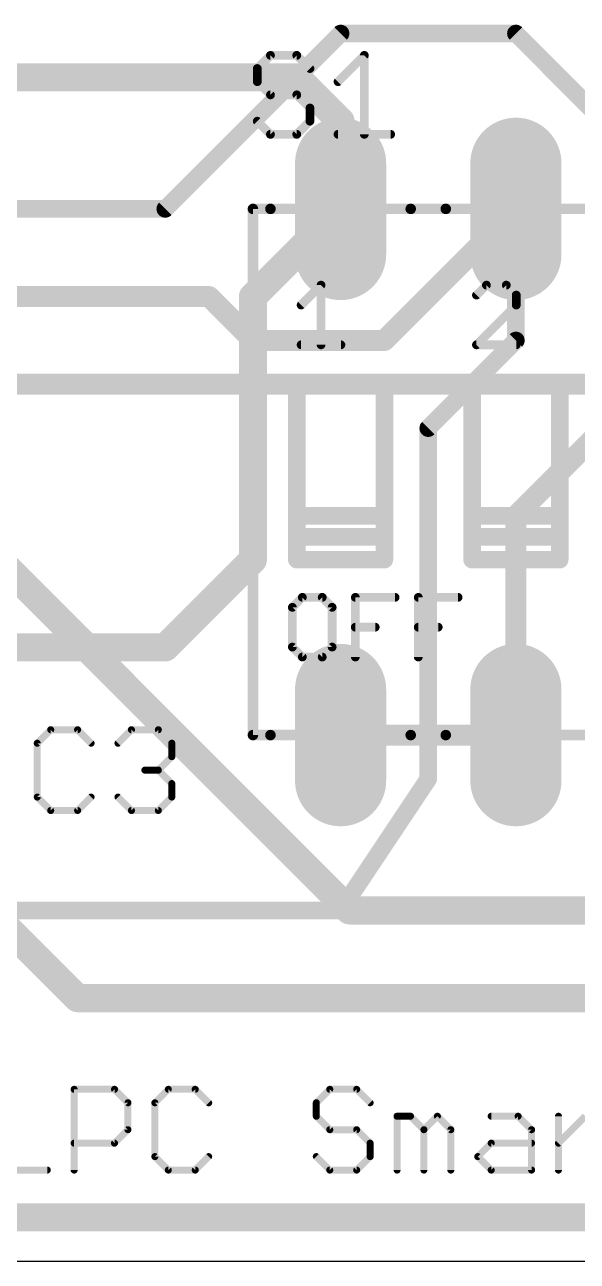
# Model space of a CAD drawing. Extents: x 0 to 100, y 0 to 50.
# Drawn here: x 27.17 to 35.18, y 0 to 17.91 of the extents above; entities that cross this region are included whole.
import ezdxf

# ---------------------------------------------------------------- set-up
doc = ezdxf.new("R2010")
doc.units = 0
for name, color, linetype in [('1', 22, 'CONTINUOUS'), ('16', 175, 'CONTINUOUS'), ('17', 82, 'CONTINUOUS'), ('20', 7, 'CONTINUOUS'), ('21', 253, 'CONTINUOUS'), ('25', 253, 'CONTINUOUS'), ('51', 253, 'CONTINUOUS')]:
    doc.layers.add(name, color=color, linetype=linetype)

# ---------------------------------------------------------------- blocks, each defined once
blk = doc.blocks.new('LONGP100')
at = {"const_width": 1}
blk.add_lwpolyline([(-0.5, 0), (0.5, 0)], dxfattribs=at)
at = {"const_width": 0.5}
for points in [[(-0.5, 0.25, 1), (-0.5, -0.25)], [(0.5, -0.25, 1), (0.5, 0.25)]]:
    blk.add_lwpolyline(points, format="xyb", dxfattribs=at)

msp = doc.modelspace()

# ---------------------------------------------------------------- linework, layer by layer
at = {"layer": '1'}
for points, const_width in [([(29.21, 15.24), (31.75, 17.78)], 0.254), ([(31.75, 17.78), (34.29, 17.78)], 0.254), ([(34.29, 17.78), (36.83, 15.24)], 0.254), ([(15.24, 15.24), (29.21, 15.24)], 0.254), ([(34.29, 15.24), (32.385, 13.335)], 0.3048), ([(22.86, 13.97), (29.845, 13.97)], 0.3048), ([(29.845, 13.97), (30.48, 13.335)], 0.3048), ([(30.48, 13.335), (32.385, 13.335)], 0.3048), ([(35.56, 12.7), (16.51, 12.7)], 0.3048), ([(31.88, 5.08), (26.035, 10.925)], 0.4064), ([(34.29, 7.62), (31.75, 7.62)], 0.3048), ([(26.035, 5.715), (27.94, 3.81)], 0.4064), ([(40.64, 5.08), (31.88, 5.08)], 0.4064), ([(27.94, 3.81), (67.31, 3.81)], 0.4064)]:
    msp.add_lwpolyline(points, dxfattribs=dict(at, const_width=const_width))
for points, const_width in [([(31.75, 17.8435, 1), (31.75, 17.7165)], 0.127), ([(34.29, 17.7165, 1), (34.29, 17.8435)], 0.127), ([(31.7949, 17.7351, 1), (31.7051, 17.8249)], 0.127), ([(34.3349, 17.8249, 1), (34.2451, 17.7351)], 0.127), ([(29.1651, 15.2849, 1), (29.2549, 15.1951)], 0.127), ([(29.21, 15.1765, 1), (29.21, 15.3035)], 0.127), ([(34.3439, 15.1861, 1), (34.2361, 15.2939)], 0.1524), ([(29.8989, 14.0239, 1), (29.7911, 13.9161)], 0.1524), ([(29.845, 13.8938, 1), (29.845, 14.0462)], 0.1524), ([(30.48, 13.4112, 1), (30.48, 13.2588)], 0.1524), ([(30.4261, 13.2811, 1), (30.5339, 13.3889)], 0.1524), ([(32.3311, 13.3889, 1), (32.4389, 13.2811)], 0.1524), ([(32.385, 13.2588, 1), (32.385, 13.4112)], 0.1524), ([(31.75, 7.6962, 1), (31.75, 7.5438)], 0.1524), ([(34.29, 7.5438, 1), (34.29, 7.6962)], 0.1524), ([(31.88, 5.1816, 1), (31.88, 4.9784)], 0.2032), ([(31.8082, 5.0082, 1), (31.9518, 5.1518)], 0.2032), ([(27.94, 3.9116, 1), (27.94, 3.7084)], 0.2032), ([(27.8682, 3.7382, 1), (28.0118, 3.8818)], 0.2032)]:
    msp.add_lwpolyline(points, format="xyb", dxfattribs=dict(at, const_width=const_width))
at = {"layer": '16'}
for points, const_width in [([(26.035, 17.145), (31.115, 17.145)], 0.4064), ([(31.115, 17.145), (31.75, 16.51)], 0.4064), ([(31.75, 16.51), (31.75, 15.24)], 0.4064), ([(31.75, 15.24), (30.48, 13.97)], 0.4064), ([(34.29, 13.335), (34.29, 15.24)], 0.254), ([(30.48, 13.97), (30.48, 10.16)], 0.4064), ([(33.02, 12.065), (34.29, 13.335)], 0.254), ([(36.195, 12.7), (34.29, 10.795)], 0.3048), ([(33.02, 6.985), (33.02, 12.065)], 0.254), ([(34.29, 10.795), (34.29, 7.62)], 0.3048), ([(30.48, 10.16), (29.21, 8.89)], 0.4064), ([(29.21, 8.89), (22.86, 8.89)], 0.4064), ([(31.75, 5.08), (33.02, 6.985)], 0.254), ([(31.75, 5.08), (11.43, 5.08)], 0.254), ([(78.105, 0.635), (0.635, 0.635)], 0.4064)]:
    msp.add_lwpolyline(points, dxfattribs=dict(at, const_width=const_width))
for points, const_width in [([(31.1868, 17.2168, 1), (31.0432, 17.0732)], 0.2032), ([(31.115, 17.0434, 1), (31.115, 17.2466)], 0.2032), ([(31.8516, 16.51, 1), (31.6484, 16.51)], 0.2032), ([(31.6782, 16.4382, 1), (31.8218, 16.5818)], 0.2032), ([(31.8218, 15.1682, 1), (31.6782, 15.3118)], 0.2032), ([(31.6484, 15.24, 1), (31.8516, 15.24)], 0.2032), ([(34.3535, 15.24, 1), (34.2265, 15.24)], 0.127), ([(30.5816, 13.97, 1), (30.3784, 13.97)], 0.2032), ([(30.4082, 14.0418, 1), (30.5518, 13.8982)], 0.2032), ([(34.3349, 13.2901, 1), (34.2451, 13.3799)], 0.127), ([(34.2265, 13.335, 1), (34.3535, 13.335)], 0.127), ([(33.0835, 12.065, 1), (32.9565, 12.065)], 0.127), ([(32.9751, 12.1099, 1), (33.0649, 12.0201)], 0.127), ([(34.3662, 10.795, 1), (34.2138, 10.795)], 0.1524), ([(34.2361, 10.8489, 1), (34.3439, 10.7411)], 0.1524), ([(30.3784, 10.16, 1), (30.5816, 10.16)], 0.2032), ([(30.5518, 10.0882, 1), (30.4082, 10.2318)], 0.2032), ([(29.1382, 8.9618, 1), (29.2818, 8.8182)], 0.2032), ([(29.21, 8.7884, 1), (29.21, 8.9916)], 0.2032), ([(34.2138, 7.62, 1), (34.3662, 7.62)], 0.1524), ([(32.9565, 6.985, 1), (33.0835, 6.985)], 0.127), ([(33.0728, 6.9498, 1), (32.9672, 7.0202)], 0.127), ([(31.75, 5.0165, 1), (31.75, 5.1435)], 0.127), ([(31.6972, 5.1152, 1), (31.8028, 5.0448)], 0.127)]:
    msp.add_lwpolyline(points, format="xyb", dxfattribs=dict(at, const_width=const_width))
at = {"layer": '20'}
msp.add_line((0, 0), (100, 0), dxfattribs=at)
at = {"layer": '21'}
for points, const_width in [([(30.734, 15.24), (30.48, 15.24)], 0.1524), ([(30.48, 7.62), (30.48, 15.24)], 0.1524), ([(32.766, 15.24), (33.274, 15.24)], 0.1524), ([(31.1785, 13.8477), (31.4666, 14.1358)], 0.127), ([(31.4666, 14.1358), (31.4666, 13.2715)], 0.127), ([(33.8626, 14.1358), (33.7185, 13.9918)], 0.127), ([(34.1507, 14.1358), (33.8626, 14.1358)], 0.127), ([(34.2947, 13.9918), (34.1507, 14.1358)], 0.127), ([(34.2947, 13.8477), (34.2947, 13.9918)], 0.127), ([(33.7185, 13.2715), (34.2947, 13.8477)], 0.127), ([(31.1785, 13.2715), (31.7547, 13.2715)], 0.127), ([(34.2947, 13.2715), (33.7185, 13.2715)], 0.127), ([(32.385, 12.7), (31.115, 12.7)], 0.254), ([(31.115, 12.7), (31.115, 10.795)], 0.254), ([(32.385, 10.795), (32.385, 12.7)], 0.254), ([(34.925, 12.7), (33.655, 12.7)], 0.254), ([(33.655, 12.7), (33.655, 10.795)], 0.254), ([(34.925, 10.795), (34.925, 12.7)], 0.254), ([(31.115, 10.795), (32.385, 10.795)], 0.254), ([(31.115, 10.795), (31.115, 10.4902)], 0.254), ([(32.385, 10.4902), (32.385, 10.795)], 0.254), ([(33.655, 10.795), (34.925, 10.795)], 0.254), ([(33.655, 10.795), (33.655, 10.4902)], 0.254), ([(34.925, 10.4902), (34.925, 10.795)], 0.254), ([(31.115, 10.4902), (32.385, 10.4902)], 0.254), ([(31.115, 10.4902), (31.115, 10.16)], 0.254), ([(32.385, 10.16), (32.385, 10.4902)], 0.254), ([(33.655, 10.4902), (34.925, 10.4902)], 0.254), ([(33.655, 10.4902), (33.655, 10.16)], 0.254), ([(34.925, 10.16), (34.925, 10.4902)], 0.254), ([(31.115, 10.16), (32.385, 10.16)], 0.254), ([(33.655, 10.16), (34.925, 10.16)], 0.254), ([(31.1956, 9.6146), (31.0515, 9.4706)], 0.127), ([(31.4837, 9.6146), (31.1956, 9.6146)], 0.127), ([(31.6277, 9.4706), (31.4837, 9.6146)], 0.127), ([(31.9636, 8.7503), (31.9636, 9.6146)], 0.127), ([(31.9636, 9.6146), (32.5399, 9.6146)], 0.127), ([(32.8758, 8.7503), (32.8758, 9.6146)], 0.127), ([(32.8758, 9.6146), (33.452, 9.6146)], 0.127), ([(31.0515, 9.4706), (31.0515, 8.8944)], 0.127), ([(31.6277, 8.8944), (31.6277, 9.4706)], 0.127), ([(31.9636, 9.1825), (32.2517, 9.1825)], 0.127), ([(32.8758, 9.1825), (33.1639, 9.1825)], 0.127), ([(31.0515, 8.8944), (31.1956, 8.7503)], 0.127), ([(31.4837, 8.7503), (31.6277, 8.8944)], 0.127), ([(31.1956, 8.7503), (31.4837, 8.7503)], 0.127), ([(30.734, 7.62), (30.48, 7.62)], 0.1524), ([(32.766, 7.62), (33.274, 7.62)], 0.1524)]:
    msp.add_lwpolyline(points, dxfattribs=dict(at, const_width=const_width))
for points, const_width in [([(30.48, 15.2781, 1), (30.48, 15.2019)], 0.0762), ([(30.5181, 15.24, 1), (30.4419, 15.24)], 0.0762), ([(30.734, 15.2019, 1), (30.734, 15.2781)], 0.0762), ([(32.766, 15.2781, 1), (32.766, 15.2019)], 0.0762), ([(33.274, 15.2019, 1), (33.274, 15.2781)], 0.0762), ([(31.4984, 14.1358, 1), (31.4349, 14.1358)], 0.0635), ([(31.4891, 14.1134, 1), (31.4442, 14.1583)], 0.0635), ([(33.8626, 14.1676, 1), (33.8626, 14.1041)], 0.0635), ([(33.885, 14.1134, 1), (33.8401, 14.1583)], 0.0635), ([(34.1731, 14.1583, 1), (34.1282, 14.1134)], 0.0635), ([(34.1507, 14.1041, 1), (34.1507, 14.1676)], 0.0635), ([(33.696, 14.0142, 1), (33.741, 13.9693)], 0.0635), ([(34.3265, 13.9918, 1), (34.263, 13.9918)], 0.0635), ([(34.2723, 13.9693, 1), (34.3172, 14.0142)], 0.0635), ([(31.156, 13.8702, 1), (31.201, 13.8253)], 0.0635), ([(34.263, 13.8477, 1), (34.3265, 13.8477)], 0.0635), ([(34.3172, 13.8253, 1), (34.2723, 13.8702)], 0.0635), ([(31.1785, 13.3033, 1), (31.1785, 13.2398)], 0.0635), ([(31.4349, 13.2715, 1), (31.4984, 13.2715)], 0.0635), ([(31.7547, 13.2398, 1), (31.7547, 13.3033)], 0.0635), ([(33.696, 13.294, 1), (33.741, 13.249)], 0.0635), ([(33.7185, 13.3033, 1), (33.7185, 13.2398)], 0.0635), ([(34.2947, 13.2398, 1), (34.2947, 13.3033)], 0.0635), ([(31.115, 12.7635, 1), (31.115, 12.6365)], 0.127), ([(31.1785, 12.7, 1), (31.0515, 12.7)], 0.127), ([(32.4485, 12.7, 1), (32.3215, 12.7)], 0.127), ([(32.385, 12.6365, 1), (32.385, 12.7635)], 0.127), ([(33.655, 12.7635, 1), (33.655, 12.6365)], 0.127), ([(33.7185, 12.7, 1), (33.5915, 12.7)], 0.127), ([(34.9885, 12.7, 1), (34.8615, 12.7)], 0.127), ([(34.925, 12.6365, 1), (34.925, 12.7635)], 0.127), ([(31.115, 10.8585, 1), (31.115, 10.7315)], 0.127), ([(31.1785, 10.795, 1), (31.0515, 10.795)], 0.127), ([(31.0515, 10.795, 1), (31.1785, 10.795)], 0.127), ([(32.4485, 10.795, 1), (32.3215, 10.795)], 0.127), ([(32.3215, 10.795, 1), (32.4485, 10.795)], 0.127), ([(32.385, 10.7315, 1), (32.385, 10.8585)], 0.127), ([(33.655, 10.8585, 1), (33.655, 10.7315)], 0.127), ([(33.7185, 10.795, 1), (33.5915, 10.795)], 0.127), ([(33.5915, 10.795, 1), (33.7185, 10.795)], 0.127), ([(34.9885, 10.795, 1), (34.8615, 10.795)], 0.127), ([(34.8615, 10.795, 1), (34.9885, 10.795)], 0.127), ([(34.925, 10.7315, 1), (34.925, 10.8585)], 0.127), ([(31.115, 10.5537, 1), (31.115, 10.4267)], 0.127), ([(31.1785, 10.4902, 1), (31.0515, 10.4902)], 0.127), ([(32.4485, 10.4902, 1), (32.3215, 10.4902)], 0.127), ([(32.385, 10.4267, 1), (32.385, 10.5537)], 0.127), ([(33.655, 10.5537, 1), (33.655, 10.4267)], 0.127), ([(33.7185, 10.4902, 1), (33.5915, 10.4902)], 0.127), ([(34.9885, 10.4902, 1), (34.8615, 10.4902)], 0.127), ([(34.925, 10.4267, 1), (34.925, 10.5537)], 0.127), ([(31.0515, 10.4902, 1), (31.1785, 10.4902)], 0.127), ([(32.3215, 10.4902, 1), (32.4485, 10.4902)], 0.127), ([(33.5915, 10.4902, 1), (33.7185, 10.4902)], 0.127), ([(34.8615, 10.4902, 1), (34.9885, 10.4902)], 0.127), ([(31.115, 10.2235, 1), (31.115, 10.0965)], 0.127), ([(31.0515, 10.16, 1), (31.1785, 10.16)], 0.127), ([(32.3215, 10.16, 1), (32.4485, 10.16)], 0.127), ([(32.385, 10.0965, 1), (32.385, 10.2235)], 0.127), ([(33.655, 10.2235, 1), (33.655, 10.0965)], 0.127), ([(33.5915, 10.16, 1), (33.7185, 10.16)], 0.127), ([(34.8615, 10.16, 1), (34.9885, 10.16)], 0.127), ([(34.925, 10.0965, 1), (34.925, 10.2235)], 0.127), ([(31.1956, 9.6464, 1), (31.1956, 9.5829)], 0.0635), ([(31.218, 9.5922, 1), (31.1731, 9.6371)], 0.0635), ([(31.5061, 9.6371, 1), (31.4612, 9.5922)], 0.0635), ([(31.4837, 9.5829, 1), (31.4837, 9.6464)], 0.0635), ([(31.9636, 9.6464, 1), (31.9636, 9.5829)], 0.0635), ([(31.9954, 9.6146, 1), (31.9319, 9.6146)], 0.0635), ([(32.5399, 9.5829, 1), (32.5399, 9.6464)], 0.0635), ([(32.9075, 9.6146, 1), (32.844, 9.6146)], 0.0635), ([(32.8758, 9.6464, 1), (32.8758, 9.5829)], 0.0635), ([(33.452, 9.5829, 1), (33.452, 9.6464)], 0.0635), ([(31.029, 9.493, 1), (31.074, 9.4481)], 0.0635), ([(31.0832, 9.4706, 1), (31.0198, 9.4706)], 0.0635), ([(31.6595, 9.4706, 1), (31.596, 9.4706)], 0.0635), ([(31.6053, 9.4481, 1), (31.6502, 9.493)], 0.0635), ([(31.9636, 9.2142, 1), (31.9636, 9.1507)], 0.0635), ([(32.2517, 9.1507, 1), (32.2517, 9.2142)], 0.0635), ([(32.8758, 9.2142, 1), (32.8758, 9.1507)], 0.0635), ([(33.1639, 9.1507, 1), (33.1639, 9.2142)], 0.0635), ([(31.074, 8.9168, 1), (31.029, 8.8719)], 0.0635), ([(31.6502, 8.8719, 1), (31.6053, 8.9168)], 0.0635), ([(31.0198, 8.8944, 1), (31.0832, 8.8944)], 0.0635), ([(31.1956, 8.7821, 1), (31.1956, 8.7186)], 0.0635), ([(31.1731, 8.7278, 1), (31.218, 8.7728)], 0.0635), ([(31.4612, 8.7728, 1), (31.5061, 8.7278)], 0.0635), ([(31.4837, 8.7186, 1), (31.4837, 8.7821)], 0.0635), ([(31.596, 8.8944, 1), (31.6595, 8.8944)], 0.0635), ([(31.9319, 8.7503, 1), (31.9954, 8.7503)], 0.0635), ([(32.844, 8.7503, 1), (32.9075, 8.7503)], 0.0635), ([(30.48, 7.6581, 1), (30.48, 7.5819)], 0.0762), ([(30.4419, 7.62, 1), (30.5181, 7.62)], 0.0762), ([(30.734, 7.5819, 1), (30.734, 7.6581)], 0.0762), ([(32.766, 7.6581, 1), (32.766, 7.5819)], 0.0762), ([(33.274, 7.5819, 1), (33.274, 7.6581)], 0.0762)]:
    msp.add_lwpolyline(points, format="xyb", dxfattribs=dict(at, const_width=const_width))
at = {"layer": '25'}
for points, const_width in [([(30.7342, 17.4635), (30.5435, 17.2728)], 0.127), ([(31.1155, 17.4635), (30.7342, 17.4635)], 0.127), ([(31.3062, 17.2728), (31.1155, 17.4635)], 0.127), ([(31.7129, 17.0822), (32.0942, 17.4635)], 0.127), ([(32.0942, 17.4635), (32.0942, 16.3195)], 0.127), ([(30.5435, 17.2728), (30.5435, 17.0822)], 0.127), ([(30.5435, 17.0822), (30.7342, 16.8915)], 0.127), ([(30.7342, 16.8915), (31.1155, 16.8915)], 0.127), ([(31.1155, 16.8915), (31.3062, 16.7008)], 0.127), ([(31.3062, 16.7008), (31.3062, 16.5102)], 0.127), ([(30.7342, 16.3195), (30.5435, 16.5102)], 0.127), ([(31.3062, 16.5102), (31.1155, 16.3195)], 0.127), ([(31.1155, 16.3195), (30.7342, 16.3195)], 0.127), ([(31.7129, 16.3195), (32.4755, 16.3195)], 0.127), ([(27.5507, 7.6972), (27.3558, 7.5023)], 0.1016), ([(27.9405, 7.6972), (27.5507, 7.6972)], 0.1016), ([(28.1354, 7.5023), (27.9405, 7.6972)], 0.1016), ([(28.5252, 7.5023), (28.7201, 7.6972)], 0.1016), ([(28.7201, 7.6972), (29.1099, 7.6972)], 0.1016), ([(29.1099, 7.6972), (29.3048, 7.5023)], 0.1016), ([(27.3558, 7.5023), (27.3558, 6.7227)], 0.1016), ([(29.3048, 7.5023), (29.3048, 7.3074)], 0.1016), ([(29.3048, 7.3074), (29.1099, 7.1125)], 0.1016), ([(29.1099, 7.1125), (28.915, 7.1125)], 0.1016), ([(29.1099, 7.1125), (29.3048, 6.9176)], 0.1016), ([(29.3048, 6.9176), (29.3048, 6.7227)], 0.1016), ([(27.3558, 6.7227), (27.5507, 6.5278)], 0.1016), ([(27.9405, 6.5278), (28.1354, 6.7227)], 0.1016), ([(28.7201, 6.5278), (28.5252, 6.7227)], 0.1016), ([(29.3048, 6.7227), (29.1099, 6.5278)], 0.1016), ([(27.5507, 6.5278), (27.9405, 6.5278)], 0.1016), ([(29.1099, 6.5278), (28.7201, 6.5278)], 0.1016), ([(27.8902, 1.3208), (27.8902, 2.4902)], 0.1016), ([(27.8902, 2.4902), (28.4749, 2.4902)], 0.1016), ([(28.4749, 2.4902), (28.6698, 2.2953)], 0.1016), ([(29.2545, 2.4902), (29.0596, 2.2953)], 0.1016), ([(29.6443, 2.4902), (29.2545, 2.4902)], 0.1016), ([(29.8392, 2.2953), (29.6443, 2.4902)], 0.1016), ([(31.5933, 2.4902), (31.3984, 2.2953)], 0.1016), ([(31.9831, 2.4902), (31.5933, 2.4902)], 0.1016), ([(32.178, 2.2953), (31.9831, 2.4902)], 0.1016), ([(28.6698, 2.2953), (28.6698, 1.9055)], 0.1016), ([(29.0596, 2.2953), (29.0596, 1.5157)], 0.1016), ([(31.3984, 2.2953), (31.3984, 2.1004)], 0.1016), ([(31.3984, 2.1004), (31.5933, 1.9055)], 0.1016), ([(32.5678, 1.3208), (32.5678, 2.1004)], 0.1016), ([(32.5678, 2.1004), (32.7627, 2.1004)], 0.1016), ([(32.7627, 2.1004), (32.9576, 1.9055)], 0.1016), ([(32.9576, 1.9055), (33.1525, 2.1004)], 0.1016), ([(33.1525, 2.1004), (33.3474, 1.9055)], 0.1016), ([(33.9321, 2.1004), (34.3219, 2.1004)], 0.1016), ([(34.3219, 2.1004), (34.5168, 1.9055)], 0.1016), ([(34.9066, 1.3208), (34.9066, 2.1004)], 0.1016), ([(34.9066, 1.7106), (35.2964, 2.1004)], 0.1016), ([(28.6698, 1.9055), (28.4749, 1.7106)], 0.1016), ([(31.5933, 1.9055), (31.9831, 1.9055)], 0.1016), ([(31.9831, 1.9055), (32.178, 1.7106)], 0.1016), ([(32.9576, 1.9055), (32.9576, 1.3208)], 0.1016), ([(33.3474, 1.9055), (33.3474, 1.3208)], 0.1016), ([(34.5168, 1.9055), (34.5168, 1.3208)], 0.1016), ([(28.4749, 1.7106), (27.8902, 1.7106)], 0.1016), ([(32.178, 1.7106), (32.178, 1.5157)], 0.1016), ([(33.7372, 1.5157), (33.9321, 1.7106)], 0.1016), ([(33.9321, 1.7106), (34.5168, 1.7106)], 0.1016), ([(29.0596, 1.5157), (29.2545, 1.3208)], 0.1016), ([(29.6443, 1.3208), (29.8392, 1.5157)], 0.1016), ([(31.5933, 1.3208), (31.3984, 1.5157)], 0.1016), ([(32.178, 1.5157), (31.9831, 1.3208)], 0.1016), ([(33.9321, 1.3208), (33.7372, 1.5157)], 0.1016), ([(26.7208, 1.3208), (27.5004, 1.3208)], 0.1016), ([(29.2545, 1.3208), (29.6443, 1.3208)], 0.1016), ([(31.9831, 1.3208), (31.5933, 1.3208)], 0.1016), ([(34.5168, 1.3208), (33.9321, 1.3208)], 0.1016)]:
    msp.add_lwpolyline(points, dxfattribs=dict(at, const_width=const_width))
for points, const_width in [([(30.7342, 17.4952, 1), (30.7342, 17.4317)], 0.0635), ([(30.7566, 17.441, 1), (30.7117, 17.4859)], 0.0635), ([(31.1379, 17.4859, 1), (31.093, 17.441)], 0.0635), ([(31.1155, 17.4317, 1), (31.1155, 17.4952)], 0.0635), ([(32.126, 17.4635, 1), (32.0625, 17.4635)], 0.0635), ([(32.1167, 17.441, 1), (32.0718, 17.4859)], 0.0635), ([(30.521, 17.2953, 1), (30.566, 17.2504)], 0.0635), ([(30.5753, 17.2728, 1), (30.5118, 17.2728)], 0.0635), ([(31.2837, 17.2504, 1), (31.3286, 17.2953)], 0.0635), ([(30.566, 17.1046, 1), (30.521, 17.0597)], 0.0635), ([(30.5118, 17.0822, 1), (30.5753, 17.0822)], 0.0635), ([(31.6904, 17.1046, 1), (31.7353, 17.0597)], 0.0635), ([(30.7342, 16.9232, 1), (30.7342, 16.8597)], 0.0635), ([(30.7117, 16.869, 1), (30.7566, 16.9139)], 0.0635), ([(31.1379, 16.9139, 1), (31.093, 16.869)], 0.0635), ([(31.1155, 16.8597, 1), (31.1155, 16.9232)], 0.0635), ([(31.3379, 16.7008, 1), (31.2744, 16.7008)], 0.0635), ([(31.2837, 16.6784, 1), (31.3286, 16.7233)], 0.0635), ([(30.566, 16.5326, 1), (30.521, 16.4877)], 0.0635), ([(31.2744, 16.5102, 1), (31.3379, 16.5102)], 0.0635), ([(31.3286, 16.4877, 1), (31.2837, 16.5326)], 0.0635), ([(30.7342, 16.3513, 1), (30.7342, 16.2878)], 0.0635), ([(30.7117, 16.297, 1), (30.7566, 16.342)], 0.0635), ([(31.093, 16.342, 1), (31.1379, 16.297)], 0.0635), ([(31.1155, 16.2878, 1), (31.1155, 16.3513)], 0.0635), ([(31.7129, 16.3513, 1), (31.7129, 16.2878)], 0.0635), ([(32.0625, 16.3195, 1), (32.126, 16.3195)], 0.0635), ([(32.4755, 16.2878, 1), (32.4755, 16.3513)], 0.0635), ([(27.5507, 7.7226, 1), (27.5507, 7.6718)], 0.0508), ([(27.5687, 7.6792, 1), (27.5327, 7.7152)], 0.0508), ([(27.9585, 7.7152, 1), (27.9225, 7.6792)], 0.0508), ([(27.9405, 7.6718, 1), (27.9405, 7.7226)], 0.0508), ([(28.7201, 7.7226, 1), (28.7201, 7.6718)], 0.0508), ([(28.7381, 7.6792, 1), (28.7021, 7.7152)], 0.0508), ([(29.1279, 7.7152, 1), (29.0919, 7.6792)], 0.0508), ([(29.1099, 7.6718, 1), (29.1099, 7.7226)], 0.0508), ([(27.3378, 7.5203, 1), (27.3738, 7.4843)], 0.0508), ([(27.3812, 7.5023, 1), (27.3304, 7.5023)], 0.0508), ([(28.1174, 7.4843, 1), (28.1534, 7.5203)], 0.0508), ([(28.5072, 7.5203, 1), (28.5432, 7.4843)], 0.0508), ([(29.3302, 7.5023, 1), (29.2794, 7.5023)], 0.0508), ([(29.2868, 7.4843, 1), (29.3228, 7.5203)], 0.0508), ([(29.3228, 7.2894, 1), (29.2868, 7.3254)], 0.0508), ([(28.915, 7.1379, 1), (28.915, 7.0871)], 0.0508), ([(29.1279, 7.1305, 1), (29.0919, 7.0945)], 0.0508), ([(29.1099, 7.0871, 1), (29.1099, 7.1379)], 0.0508), ([(29.2794, 7.3074, 1), (29.3302, 7.3074)], 0.0508), ([(29.0919, 7.1305, 1), (29.1279, 7.0945)], 0.0508), ([(29.3302, 6.9176, 1), (29.2794, 6.9176)], 0.0508), ([(29.2868, 6.8996, 1), (29.3228, 6.9356)], 0.0508), ([(27.3738, 6.7407, 1), (27.3378, 6.7047)], 0.0508), ([(27.3304, 6.7227, 1), (27.3812, 6.7227)], 0.0508), ([(28.1534, 6.7047, 1), (28.1174, 6.7407)], 0.0508), ([(28.5432, 6.7407, 1), (28.5072, 6.7047)], 0.0508), ([(29.2794, 6.7227, 1), (29.3302, 6.7227)], 0.0508), ([(29.3228, 6.7047, 1), (29.2868, 6.7407)], 0.0508), ([(27.5507, 6.5532, 1), (27.5507, 6.5024)], 0.0508), ([(27.5327, 6.5098, 1), (27.5687, 6.5458)], 0.0508), ([(27.9225, 6.5458, 1), (27.9585, 6.5098)], 0.0508), ([(27.9405, 6.5024, 1), (27.9405, 6.5532)], 0.0508), ([(28.7201, 6.5532, 1), (28.7201, 6.5024)], 0.0508), ([(28.7021, 6.5098, 1), (28.7381, 6.5458)], 0.0508), ([(29.0919, 6.5458, 1), (29.1279, 6.5098)], 0.0508), ([(29.1099, 6.5024, 1), (29.1099, 6.5532)], 0.0508), ([(27.9156, 2.4902, 1), (27.8648, 2.4902)], 0.0508), ([(27.8902, 2.5156, 1), (27.8902, 2.4648)], 0.0508), ([(28.4929, 2.5082, 1), (28.4569, 2.4722)], 0.0508), ([(28.4749, 2.4648, 1), (28.4749, 2.5156)], 0.0508), ([(29.2545, 2.5156, 1), (29.2545, 2.4648)], 0.0508), ([(29.2725, 2.4722, 1), (29.2365, 2.5082)], 0.0508), ([(29.6623, 2.5082, 1), (29.6263, 2.4722)], 0.0508), ([(29.6443, 2.4648, 1), (29.6443, 2.5156)], 0.0508), ([(31.5933, 2.5156, 1), (31.5933, 2.4648)], 0.0508), ([(31.6112, 2.4722, 1), (31.5753, 2.5082)], 0.0508), ([(32.001, 2.5082, 1), (31.9651, 2.4722)], 0.0508), ([(31.9831, 2.4648, 1), (31.9831, 2.5156)], 0.0508), ([(28.6952, 2.2953, 1), (28.6444, 2.2953)], 0.0508), ([(28.6518, 2.2773, 1), (28.6878, 2.3133)], 0.0508), ([(29.0416, 2.3133, 1), (29.0776, 2.2773)], 0.0508), ([(29.085, 2.2953, 1), (29.0342, 2.2953)], 0.0508), ([(29.8212, 2.2773, 1), (29.8572, 2.3133)], 0.0508), ([(31.3804, 2.3133, 1), (31.4163, 2.2773)], 0.0508), ([(31.4238, 2.2953, 1), (31.373, 2.2953)], 0.0508), ([(32.16, 2.2773, 1), (32.1959, 2.3133)], 0.0508), ([(31.4163, 2.1184, 1), (31.3804, 2.0824)], 0.0508), ([(32.5932, 2.1004, 1), (32.5424, 2.1004)], 0.0508), ([(32.5678, 2.1258, 1), (32.5678, 2.075)], 0.0508), ([(32.7806, 2.1184, 1), (32.7447, 2.0824)], 0.0508), ([(32.7627, 2.075, 1), (32.7627, 2.1258)], 0.0508), ([(33.1704, 2.1184, 1), (33.1345, 2.0824)], 0.0508), ([(33.1704, 2.0824, 1), (33.1345, 2.1184)], 0.0508), ([(33.9321, 2.1258, 1), (33.9321, 2.075)], 0.0508), ([(34.3398, 2.1184, 1), (34.3039, 2.0824)], 0.0508), ([(34.3219, 2.075, 1), (34.3219, 2.1258)], 0.0508), ([(34.932, 2.1004, 1), (34.8812, 2.1004)], 0.0508), ([(31.373, 2.1004, 1), (31.4238, 2.1004)], 0.0508), ([(28.6444, 1.9055, 1), (28.6952, 1.9055)], 0.0508), ([(28.6878, 1.8875, 1), (28.6518, 1.9235)], 0.0508), ([(31.5933, 1.9309, 1), (31.5933, 1.8801)], 0.0508), ([(31.5753, 1.8875, 1), (31.6112, 1.9235)], 0.0508), ([(32.001, 1.9235, 1), (31.9651, 1.8875)], 0.0508), ([(31.9831, 1.8801, 1), (31.9831, 1.9309)], 0.0508), ([(32.9396, 1.9235, 1), (32.9755, 1.8875)], 0.0508), ([(32.983, 1.9055, 1), (32.9322, 1.9055)], 0.0508), ([(32.9396, 1.8875, 1), (32.9755, 1.9235)], 0.0508), ([(33.3728, 1.9055, 1), (33.322, 1.9055)], 0.0508), ([(33.3294, 1.8875, 1), (33.3653, 1.9235)], 0.0508), ([(34.5422, 1.9055, 1), (34.4914, 1.9055)], 0.0508), ([(34.4988, 1.8875, 1), (34.5347, 1.9235)], 0.0508), ([(27.8902, 1.736, 1), (27.8902, 1.6852)], 0.0508), ([(28.4569, 1.7286, 1), (28.4929, 1.6926)], 0.0508), ([(28.4749, 1.6852, 1), (28.4749, 1.736)], 0.0508), ([(32.2034, 1.7106, 1), (32.1526, 1.7106)], 0.0508), ([(32.16, 1.6926, 1), (32.1959, 1.7286)], 0.0508), ([(33.9321, 1.736, 1), (33.9321, 1.6852)], 0.0508), ([(33.95, 1.6926, 1), (33.9141, 1.7286)], 0.0508), ([(34.5168, 1.6852, 1), (34.5168, 1.736)], 0.0508), ([(34.8886, 1.7286, 1), (34.9245, 1.6926)], 0.0508), ([(29.0776, 1.5337, 1), (29.0416, 1.4977)], 0.0508), ([(29.0342, 1.5157, 1), (29.085, 1.5157)], 0.0508), ([(29.8572, 1.4977, 1), (29.8212, 1.5337)], 0.0508), ([(31.4163, 1.5337, 1), (31.3804, 1.4977)], 0.0508), ([(32.1526, 1.5157, 1), (32.2034, 1.5157)], 0.0508), ([(32.1959, 1.4977, 1), (32.16, 1.5337)], 0.0508), ([(33.7551, 1.5337, 1), (33.7192, 1.4977)], 0.0508), ([(33.7192, 1.5337, 1), (33.7551, 1.4977)], 0.0508), ([(27.5004, 1.2954, 1), (27.5004, 1.3462)], 0.0508), ([(27.8648, 1.3208, 1), (27.9156, 1.3208)], 0.0508), ([(29.2545, 1.3462, 1), (29.2545, 1.2954)], 0.0508), ([(29.2365, 1.3028, 1), (29.2725, 1.3388)], 0.0508), ([(29.6263, 1.3388, 1), (29.6623, 1.3028)], 0.0508), ([(29.6443, 1.2954, 1), (29.6443, 1.3462)], 0.0508), ([(31.5933, 1.3462, 1), (31.5933, 1.2954)], 0.0508), ([(31.5753, 1.3028, 1), (31.6112, 1.3388)], 0.0508), ([(31.9651, 1.3388, 1), (32.001, 1.3028)], 0.0508), ([(31.9831, 1.2954, 1), (31.9831, 1.3462)], 0.0508), ([(32.5424, 1.3208, 1), (32.5932, 1.3208)], 0.0508), ([(32.9322, 1.3208, 1), (32.983, 1.3208)], 0.0508), ([(33.322, 1.3208, 1), (33.3728, 1.3208)], 0.0508), ([(33.9321, 1.3462, 1), (33.9321, 1.2954)], 0.0508), ([(33.9141, 1.3028, 1), (33.95, 1.3388)], 0.0508), ([(34.4914, 1.3208, 1), (34.5422, 1.3208)], 0.0508), ([(34.5168, 1.2954, 1), (34.5168, 1.3462)], 0.0508), ([(34.8812, 1.3208, 1), (34.932, 1.3208)], 0.0508)]:
    msp.add_lwpolyline(points, format="xyb", dxfattribs=dict(at, const_width=const_width))
at = {"layer": '51', "const_width": 0.1524}
for points in [[(30.734, 15.24), (32.766, 15.24)], [(33.274, 15.24), (35.306, 15.24)], [(32.766, 7.62), (30.734, 7.62)], [(33.274, 7.62), (35.306, 7.62)]]:
    msp.add_lwpolyline(points, dxfattribs=at)
at = {"layer": '51', "const_width": 0.0762}
for points in [[(30.734, 15.2781, 1), (30.734, 15.2019)], [(32.766, 15.2019, 1), (32.766, 15.2781)], [(33.274, 15.2781, 1), (33.274, 15.2019)], [(30.734, 7.6581, 1), (30.734, 7.5819)], [(32.766, 7.5819, 1), (32.766, 7.6581)], [(33.274, 7.6581, 1), (33.274, 7.5819)]]:
    msp.add_lwpolyline(points, format="xyb", dxfattribs=at)

# ---------------------------------------------------------------- block references
at = {"layer": '17', "xscale": 1.3208, "yscale": 1.3208, "rotation": 90}
for p in [(31.75, 15.24), (31.75, 15.24), (34.29, 15.24), (34.29, 15.24), (31.75, 7.62), (31.75, 7.62), (34.29, 7.62), (34.29, 7.62)]:
    msp.add_blockref('LONGP100', p, dxfattribs=at)

doc.saveas('drawing.dxf')
